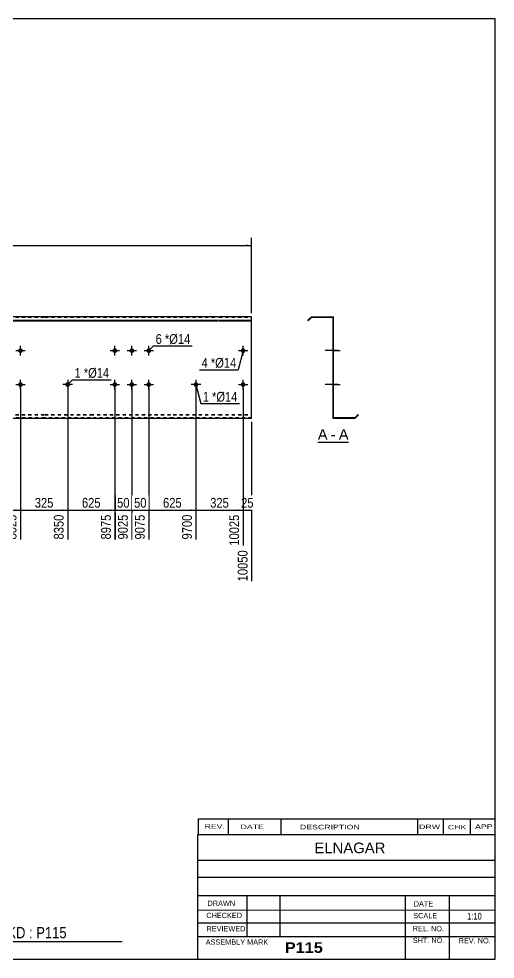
# Model space of a CAD drawing. Header units: millimetres. Extents: x -74 to 328, y -174 to 103.
# Drawn here: x 187.9 to 328.2, y -174.2 to 102.8 of the extents above; entities that cross this region are included whole.
import ezdxf

# ---------------------------------------------------------------- set-up
doc = ezdxf.new("R2010")
doc.units = ezdxf.units.MM
doc.linetypes.add('DXK_LINE_DOT1', pattern=[1.8814, 0.9407, -0.9407])
doc.styles.add('Arial', font='ARIAL.TTF', dxfattribs={"height": 0.2})
doc.styles.add('Arial Bold', font='ARIALBD.TTF', dxfattribs={"height": 0.2})
doc.styles.add('Arial Narrow', font='ARIALN.TTF', dxfattribs={"height": 0.2})

# ---------------------------------------------------------------- blocks, each defined once
blk = doc.blocks.new('Unknown-629083229-1918')
at = {"color": 5, "linetype": 'Continuous'}
for p, q in [((328.25, 102.75), (-71.75, 102.75)), ((-71.75, 102.75), (-71.75, -174.25)), ((328.25, -174.25), (328.25, 102.75)), ((-71.75, -174.25), (328.25, -174.25))]:
    blk.add_line(p, q, dxfattribs=at)
at = {"color": 174, "linetype": 'Continuous', "style": 'Arial'}
blk.add_text('Tekla structures', height=1.9102, rotation=90, dxfattribs=at).set_placement((-72.25, -173.75))
blk = doc.blocks.new('Unknown-629083229-12 - 1239')
at = {"color": 7, "linetype": 'Continuous'}
blk.add_line((276, -21.95), (285.03, -21.95), dxfattribs=at)
at = {"color": 0, "linetype": 'Continuous'}
blk.add_wipeout([(278.85, -21.2), (278.85, -18), (276, -18), (276, -21.2)], dxfattribs=at)
blk.add_wipeout([(281.23, -21.2), (281.23, -18), (279.81, -18), (279.81, -21.2)], dxfattribs=at)
at = {"color": 96, "linetype": 'Continuous', "style": 'Arial'}
blk.add_text('A', height=3.06, dxfattribs=at).set_placement((276, -21.2))
at = {"color": 0, "linetype": 'Continuous'}
blk.add_wipeout([(285.03, -21.2), (285.03, -18), (282.19, -18), (282.19, -21.2)], dxfattribs=at)
at = {"color": 96, "linetype": 'Continuous', "style": 'Arial'}
for s, p in [('A', (282.19, -21.2)), ('-', (279.81, -21.2))]:
    blk.add_text(s, height=3.06, dxfattribs=at).set_placement(p)
blk = doc.blocks.new('Part-629083229-1218 - 1203')
at = {"color": 2, "linetype": 'Continuous'}
for p, q in [((9.6, 15), (0, 15)), ((0, 15), (0, -15)), ((0, 13.94), (9.6, 13.94)), ((33.89, 15), (9.7, 15)), ((9.7, 13.94), (33.89, 13.94)), ((48.18, 15), (33.99, 15)), ((33.99, 13.94), (48.18, 13.94)), ((72.08, 15), (48.28, 15)), ((48.28, 13.94), (72.08, 13.94)), ((95.98, 15), (72.18, 15)), ((72.18, 13.94), (95.98, 13.94)), ((109.48, 15), (96.08, 15)), ((96.08, 13.94), (109.48, 13.94)), ((133.38, 15), (109.58, 15)), ((109.58, 13.94), (133.38, 13.94)), ((157.28, 15), (133.48, 15)), ((133.48, 13.94), (157.28, 13.94)), ((181.18, 15), (157.38, 15)), ((157.38, 13.94), (181.18, 13.94)), ((195.48, 15), (181.28, 15)), ((181.28, 13.94), (195.48, 13.94)), ((208.98, 15), (195.58, 15)), ((195.58, 13.94), (208.98, 13.94)), ((233.27, 15), (209.08, 15)), ((209.08, 13.94), (233.27, 13.94)), ((246.77, 15), (233.37, 15)), ((233.37, 13.94), (246.77, 13.94)), ((256.47, 15), (246.87, 15)), ((246.87, 13.94), (256.47, 13.94)), ((256.47, -15), (256.47, 15)), ((0, 13.81), (9.6, 13.81)), ((9.7, 13.81), (33.89, 13.81)), ((33.99, 13.81), (48.18, 13.81)), ((48.28, 13.81), (72.08, 13.81)), ((72.18, 13.81), (95.98, 13.81)), ((96.08, 13.81), (109.48, 13.81)), ((109.58, 13.81), (133.38, 13.81)), ((133.48, 13.81), (157.28, 13.81)), ((157.38, 13.81), (181.18, 13.81)), ((181.28, 13.81), (195.48, 13.81)), ((195.58, 13.81), (208.98, 13.81)), ((209.08, 13.81), (233.27, 13.81)), ((233.37, 13.81), (246.77, 13.81)), ((246.87, 13.81), (256.47, 13.81)), ((9.6, -15), (0, -15)), ((33.89, -15), (9.7, -15)), ((48.18, -15), (33.99, -15)), ((72.08, -15), (48.28, -15)), ((95.98, -15), (72.18, -15)), ((109.48, -15), (96.08, -15)), ((133.38, -15), (109.58, -15)), ((157.28, -15), (133.48, -15)), ((181.18, -15), (157.38, -15)), ((195.48, -15), (181.28, -15)), ((208.98, -15), (195.58, -15)), ((233.27, -15), (209.08, -15)), ((246.77, -15), (233.37, -15)), ((256.47, -15), (246.87, -15))]:
    blk.add_line(p, q, dxfattribs=at)
at = {"color": 7, "linetype": 'DXK_LINE_DOT1'}
for p, q in [((0, 14.82), (9.6, 14.82)), ((9.7, 14.82), (33.89, 14.82)), ((33.99, 14.82), (48.18, 14.82)), ((48.28, 14.82), (72.08, 14.82)), ((72.18, 14.82), (95.98, 14.82)), ((96.08, 14.82), (109.48, 14.82)), ((109.58, 14.82), (133.38, 14.82)), ((133.48, 14.82), (157.28, 14.82)), ((157.38, 14.82), (181.18, 14.82)), ((181.28, 14.82), (195.48, 14.82)), ((195.58, 14.82), (208.98, 14.82)), ((209.08, 14.82), (233.27, 14.82)), ((233.37, 14.82), (246.77, 14.82)), ((246.87, 14.82), (256.47, 14.82)), ((0, -13.81), (9.6, -13.81)), ((9.7, -13.81), (33.89, -13.81)), ((33.99, -13.81), (48.18, -13.81)), ((48.28, -13.81), (72.08, -13.81)), ((72.18, -13.81), (95.98, -13.81)), ((96.08, -13.81), (109.48, -13.81)), ((109.58, -13.81), (133.38, -13.81)), ((133.48, -13.81), (157.28, -13.81)), ((157.38, -13.81), (181.18, -13.81)), ((181.28, -13.81), (195.48, -13.81)), ((195.58, -13.81), (208.98, -13.81)), ((209.08, -13.81), (233.27, -13.81)), ((233.37, -13.81), (246.77, -13.81)), ((246.87, -13.81), (256.47, -13.81)), ((0, -13.94), (9.6, -13.94)), ((9.6, -14.82), (0, -14.82)), ((9.7, -13.94), (33.89, -13.94)), ((33.89, -14.82), (9.7, -14.82)), ((33.99, -13.94), (48.18, -13.94)), ((48.18, -14.82), (33.99, -14.82)), ((48.28, -13.94), (72.08, -13.94)), ((72.08, -14.82), (48.28, -14.82)), ((72.18, -13.94), (95.98, -13.94)), ((95.98, -14.82), (72.18, -14.82)), ((96.08, -13.94), (109.48, -13.94)), ((109.48, -14.82), (96.08, -14.82)), ((109.58, -13.94), (133.38, -13.94)), ((133.38, -14.82), (109.58, -14.82)), ((133.48, -13.94), (157.28, -13.94)), ((157.28, -14.82), (133.48, -14.82)), ((157.38, -13.94), (181.18, -13.94)), ((181.18, -14.82), (157.38, -14.82)), ((181.28, -13.94), (195.48, -13.94)), ((195.48, -14.82), (181.28, -14.82)), ((195.58, -13.94), (208.98, -13.94)), ((208.98, -14.82), (195.58, -14.82)), ((209.08, -13.94), (233.27, -13.94)), ((233.27, -14.82), (209.08, -14.82)), ((233.37, -13.94), (246.77, -13.94)), ((246.77, -14.82), (233.37, -14.82)), ((246.87, -13.94), (256.47, -13.94)), ((256.47, -14.82), (246.87, -14.82))]:
    blk.add_line(p, q, dxfattribs=at)
blk = doc.blocks.new('Bolt-629083229-1219 - 1203')
at = {"linetype": 'Continuous'}
for points in [[(187.68, -5, -1), (189.08, -5, -1)], [(253.27, -5, -1), (254.67, -5, -1)]]:
    blk.add_hatch(color=3, dxfattribs=at).paths.add_polyline_path(points)
at = {"color": 3, "linetype": 'Continuous'}
for p, q in [((186.98, -5), (189.78, -5)), ((188.38, -6.4), (188.38, -3.6)), ((252.57, -5), (255.37, -5)), ((253.97, -6.4), (253.97, -3.6))]:
    blk.add_line(p, q, dxfattribs=at)
blk = doc.blocks.new('Bolt-629083229-1220 - 1203')
at = {"linetype": 'Continuous'}
for points in [[(215.48, 5, -1), (216.88, 5, -1)], [(220.48, 5, -1), (221.88, 5, -1)], [(225.48, 5, -1), (226.88, 5, -1)], [(215.48, -5, -1), (216.88, -5, -1)], [(220.48, -5, -1), (221.88, -5, -1)], [(225.48, -5, -1), (226.88, -5, -1)]]:
    blk.add_hatch(color=3, dxfattribs=at).paths.add_polyline_path(points)
at = {"color": 3, "linetype": 'Continuous'}
for p, q in [((216.18, 3.6), (216.18, 6.4)), ((221.18, 3.6), (221.18, 6.4)), ((226.18, 3.6), (226.18, 6.4)), ((214.78, 5), (217.58, 5)), ((219.78, 5), (222.58, 5)), ((224.78, 5), (227.58, 5)), ((214.78, -5), (217.58, -5)), ((216.18, -6.4), (216.18, -3.6)), ((219.78, -5), (222.58, -5)), ((221.18, -6.4), (221.18, -3.6)), ((224.78, -5), (227.58, -5)), ((226.18, -6.4), (226.18, -3.6))]:
    blk.add_line(p, q, dxfattribs=at)
blk = doc.blocks.new('Bolt-629083229-1221 - 1203')
at = {"linetype": 'Continuous'}
for points in [[(187.68, 5, -1), (189.08, 5, -1)], [(253.27, 5, -1), (254.67, 5, -1)]]:
    blk.add_hatch(color=3, dxfattribs=at).paths.add_polyline_path(points)
at = {"color": 3, "linetype": 'Continuous'}
for p, q in [((188.38, 3.6), (188.38, 6.4)), ((253.97, 3.6), (253.97, 6.4)), ((186.98, 5), (189.78, 5)), ((252.57, 5), (255.37, 5))]:
    blk.add_line(p, q, dxfattribs=at)
blk = doc.blocks.new('Bolt-629083229-1230 - 1203')
at = {"linetype": 'Continuous'}
blk.add_hatch(color=3, dxfattribs=at).paths.add_polyline_path([(202.98, -5, -1), (201.58, -5, -1)])
at = {"color": 3, "linetype": 'Continuous'}
for p, q in [((203.68, -5), (200.88, -5)), ((202.28, -3.6), (202.28, -6.4))]:
    blk.add_line(p, q, dxfattribs=at)
blk = doc.blocks.new('Bolt-629083229-1231 - 1203')
at = {"linetype": 'Continuous'}
blk.add_hatch(color=3, dxfattribs=at).paths.add_polyline_path([(240.77, -5, -1), (239.37, -5, -1)])
at = {"color": 3, "linetype": 'Continuous'}
for p, q in [((241.47, -5), (238.67, -5)), ((240.07, -3.6), (240.07, -6.4))]:
    blk.add_line(p, q, dxfattribs=at)
blk = doc.blocks.new('Part-629083229-1241 - 1239')
at = {"color": 2, "linetype": 'Continuous'}
for p, q in [((274.11, 15), (273.05, 13.94)), ((273.05, 13.94), (273.18, 13.81)), ((274.18, 14.82), (273.18, 13.81)), ((274.11, 15), (280.61, 15)), ((274.18, 14.82), (280.43, 14.82)), ((280.43, 14.82), (280.43, -15)), ((280.61, -14.82), (280.61, 15)), ((286.85, -14.82), (287.86, -13.81)), ((287.99, -13.94), (287.86, -13.81)), ((286.93, -15), (280.43, -15)), ((286.85, -14.82), (280.61, -14.82)), ((286.93, -15), (287.99, -13.94))]:
    blk.add_line(p, q, dxfattribs=at)
blk = doc.blocks.new('Bolt-629083229-1242 - 1239')
at = {"linetype": 'Continuous'}
blk.add_hatch(color=3, dxfattribs=at).paths.add_polyline_path([(280.43, -4.3), (280.43, -5.7), (280.61, -5.7), (280.61, -4.3)])
blk.add_hatch(color=3, dxfattribs=at).paths.add_polyline_path([(280.43, -4.3), (280.43, -5.7), (280.61, -5.7), (280.61, -4.3)])
at = {"color": 3, "linetype": 'Continuous'}
for p, q in [((281.41, -5), (278.11, -5)), ((281.41, -5), (278.11, -5)), ((280.61, -4.3), (280.43, -4.3)), ((280.61, -4.3), (280.43, -4.3)), ((280.61, -5.7), (280.43, -5.7)), ((280.61, -5.7), (280.43, -5.7))]:
    blk.add_line(p, q, dxfattribs=at)
blk = doc.blocks.new('Bolt-629083229-1243 - 1239')
at = {"linetype": 'Continuous'}
for points in [[(280.43, 5.7), (280.43, 4.3), (280.61, 4.3), (280.61, 5.7)], [(280.43, 5.7), (280.43, 4.3), (280.61, 4.3), (280.61, 5.7)], [(280.43, 5.7), (280.43, 4.3), (280.61, 4.3), (280.61, 5.7)], [(280.43, -4.3), (280.43, -5.7), (280.61, -5.7), (280.61, -4.3)], [(280.43, -4.3), (280.43, -5.7), (280.61, -5.7), (280.61, -4.3)], [(280.43, -4.3), (280.43, -5.7), (280.61, -5.7), (280.61, -4.3)]]:
    blk.add_hatch(color=3, dxfattribs=at).paths.add_polyline_path(points)
at = {"color": 3, "linetype": 'Continuous'}
for p, q in [((280.61, 5.7), (280.43, 5.7)), ((280.61, 5.7), (280.43, 5.7)), ((280.61, 5.7), (280.43, 5.7)), ((281.91, 5), (278.11, 5)), ((281.91, 5), (278.11, 5)), ((281.91, 5), (278.11, 5)), ((280.61, 4.3), (280.43, 4.3)), ((280.61, 4.3), (280.43, 4.3)), ((280.61, 4.3), (280.43, 4.3)), ((281.91, -5), (278.11, -5)), ((281.91, -5), (278.11, -5)), ((281.91, -5), (278.11, -5)), ((280.61, -4.3), (280.43, -4.3)), ((280.61, -4.3), (280.43, -4.3)), ((280.61, -4.3), (280.43, -4.3)), ((280.61, -5.7), (280.43, -5.7)), ((280.61, -5.7), (280.43, -5.7)), ((280.61, -5.7), (280.43, -5.7))]:
    blk.add_line(p, q, dxfattribs=at)
blk = doc.blocks.new('Bolt-629083229-1244 - 1239')
at = {"linetype": 'Continuous'}
blk.add_hatch(color=3, dxfattribs=at).paths.add_polyline_path([(280.43, 5.7), (280.43, 4.3), (280.61, 4.3), (280.61, 5.7)])
blk.add_hatch(color=3, dxfattribs=at).paths.add_polyline_path([(280.43, 5.7), (280.43, 4.3), (280.61, 4.3), (280.61, 5.7)])
at = {"color": 3, "linetype": 'Continuous'}
for p, q in [((280.61, 5.7), (280.43, 5.7)), ((280.61, 5.7), (280.43, 5.7)), ((281.41, 5), (278.11, 5)), ((281.41, 5), (278.11, 5)), ((280.61, 4.3), (280.43, 4.3)), ((280.61, 4.3), (280.43, 4.3))]:
    blk.add_line(p, q, dxfattribs=at)
blk = doc.blocks.new('Bolt-629083229-1245 - 1239')
at = {"linetype": 'Continuous'}
blk.add_hatch(color=3, dxfattribs=at).paths.add_polyline_path([(280.43, 5.7), (280.43, 4.3), (280.61, 4.3), (280.61, 5.7)])
blk.add_hatch(color=3, dxfattribs=at).paths.add_polyline_path([(280.43, 5.7), (280.43, 4.3), (280.61, 4.3), (280.61, 5.7)])
at = {"color": 3, "linetype": 'Continuous'}
for p, q in [((280.61, 5.7), (280.43, 5.7)), ((280.61, 5.7), (280.43, 5.7)), ((281.41, 5), (278.11, 5)), ((281.41, 5), (278.11, 5)), ((280.61, 4.3), (280.43, 4.3)), ((280.61, 4.3), (280.43, 4.3))]:
    blk.add_line(p, q, dxfattribs=at)
blk = doc.blocks.new('Bolt-629083229-1246 - 1239')
at = {"linetype": 'Continuous'}
for points in [[(280.43, 5.7), (280.43, 4.3), (280.61, 4.3), (280.61, 5.7)], [(280.43, 5.7), (280.43, 4.3), (280.61, 4.3), (280.61, 5.7)], [(280.43, 5.7), (280.43, 4.3), (280.61, 4.3), (280.61, 5.7)], [(280.43, -4.3), (280.43, -5.7), (280.61, -5.7), (280.61, -4.3)], [(280.43, -4.3), (280.43, -5.7), (280.61, -5.7), (280.61, -4.3)], [(280.43, -4.3), (280.43, -5.7), (280.61, -5.7), (280.61, -4.3)]]:
    blk.add_hatch(color=3, dxfattribs=at).paths.add_polyline_path(points)
at = {"color": 3, "linetype": 'Continuous'}
for p, q in [((280.61, 5.7), (280.43, 5.7)), ((280.61, 5.7), (280.43, 5.7)), ((280.61, 5.7), (280.43, 5.7)), ((281.91, 5), (278.11, 5)), ((281.91, 5), (278.11, 5)), ((281.91, 5), (278.11, 5)), ((280.61, 4.3), (280.43, 4.3)), ((280.61, 4.3), (280.43, 4.3)), ((280.61, 4.3), (280.43, 4.3)), ((281.91, -5), (278.11, -5)), ((281.91, -5), (278.11, -5)), ((281.91, -5), (278.11, -5)), ((280.61, -4.3), (280.43, -4.3)), ((280.61, -4.3), (280.43, -4.3)), ((280.61, -4.3), (280.43, -4.3)), ((280.61, -5.7), (280.43, -5.7)), ((280.61, -5.7), (280.43, -5.7)), ((280.61, -5.7), (280.43, -5.7))]:
    blk.add_line(p, q, dxfattribs=at)
blk = doc.blocks.new('Bolt-629083229-1247 - 1239')
at = {"linetype": 'Continuous'}
blk.add_hatch(color=3, dxfattribs=at).paths.add_polyline_path([(280.43, -4.3), (280.43, -5.7), (280.61, -5.7), (280.61, -4.3)])
blk.add_hatch(color=3, dxfattribs=at).paths.add_polyline_path([(280.43, -4.3), (280.43, -5.7), (280.61, -5.7), (280.61, -4.3)])
at = {"color": 3, "linetype": 'Continuous'}
for p, q in [((281.41, -5), (278.11, -5)), ((281.41, -5), (278.11, -5)), ((280.61, -4.3), (280.43, -4.3)), ((280.61, -4.3), (280.43, -4.3)), ((280.61, -5.7), (280.43, -5.7)), ((280.61, -5.7), (280.43, -5.7))]:
    blk.add_line(p, q, dxfattribs=at)
blk = doc.blocks.new('Bolt-629083229-1248 - 1239')
at = {"linetype": 'Continuous'}
for points in [[(280.61, 4.3), (280.61, 5.7), (280.43, 5.7), (280.43, 4.3)], [(280.61, -5.7), (280.61, -4.3), (280.43, -4.3), (280.43, -5.7)]]:
    blk.add_hatch(color=3, dxfattribs=at).paths.add_polyline_path(points)
at = {"color": 3, "linetype": 'Continuous'}
for p, q in [((280.43, 5.7), (280.61, 5.7)), ((280.43, 5), (282.61, 5)), ((280.43, 4.3), (280.61, 4.3)), ((280.43, -4.3), (280.61, -4.3)), ((280.43, -5), (282.61, -5)), ((280.43, -5.7), (280.61, -5.7))]:
    blk.add_line(p, q, dxfattribs=at)
blk = doc.blocks.new('Bolt-629083229-1249 - 1239')
at = {"linetype": 'Continuous'}
blk.add_hatch(color=3, dxfattribs=at).paths.add_polyline_path([(280.61, -5.7), (280.61, -4.3), (280.43, -4.3), (280.43, -5.7)])
blk.add_hatch(color=3, dxfattribs=at).paths.add_polyline_path([(280.61, -5.7), (280.61, -4.3), (280.43, -4.3), (280.43, -5.7)])
at = {"color": 3, "linetype": 'Continuous'}
for p, q in [((281.36, -5), (278.61, -5)), ((281.36, -5), (278.61, -5)), ((280.61, -4.3), (280.43, -4.3)), ((280.61, -4.3), (280.43, -4.3)), ((280.61, -5.7), (280.43, -5.7)), ((280.61, -5.7), (280.43, -5.7))]:
    blk.add_line(p, q, dxfattribs=at)
blk = doc.blocks.new('Bolt-629083229-1250 - 1239')
at = {"linetype": 'Continuous'}
blk.add_hatch(color=3, dxfattribs=at).paths.add_polyline_path([(280.61, -5.7), (280.61, -4.3), (280.43, -4.3), (280.43, -5.7)])
blk.add_hatch(color=3, dxfattribs=at).paths.add_polyline_path([(280.61, -5.7), (280.61, -4.3), (280.43, -4.3), (280.43, -5.7)])
at = {"color": 3, "linetype": 'Continuous'}
for p, q in [((281.36, -5), (278.61, -5)), ((281.36, -5), (278.61, -5)), ((280.61, -4.3), (280.43, -4.3)), ((280.61, -4.3), (280.43, -4.3)), ((280.61, -5.7), (280.43, -5.7)), ((280.61, -5.7), (280.43, -5.7))]:
    blk.add_line(p, q, dxfattribs=at)
blk = doc.blocks.new('Bolt-629083229-1251 - 1239')
at = {"linetype": 'Continuous'}
blk.add_hatch(color=3, dxfattribs=at).paths.add_polyline_path([(280.61, -5.7), (280.61, -4.3), (280.43, -4.3), (280.43, -5.7)])
blk.add_hatch(color=3, dxfattribs=at).paths.add_polyline_path([(280.61, -5.7), (280.61, -4.3), (280.43, -4.3), (280.43, -5.7)])
at = {"color": 3, "linetype": 'Continuous'}
for p, q in [((281.36, -5), (278.61, -5)), ((281.36, -5), (278.61, -5)), ((280.61, -4.3), (280.43, -4.3)), ((280.61, -4.3), (280.43, -4.3)), ((280.61, -5.7), (280.43, -5.7)), ((280.61, -5.7), (280.43, -5.7))]:
    blk.add_line(p, q, dxfattribs=at)
blk = doc.blocks.new('Bolt-629083229-1252 - 1239')
at = {"linetype": 'Continuous'}
blk.add_hatch(color=3, dxfattribs=at).paths.add_polyline_path([(280.61, -5.7), (280.61, -4.3), (280.43, -4.3), (280.43, -5.7)])
blk.add_hatch(color=3, dxfattribs=at).paths.add_polyline_path([(280.61, -5.7), (280.61, -4.3), (280.43, -4.3), (280.43, -5.7)])
at = {"color": 3, "linetype": 'Continuous'}
for p, q in [((281.36, -5), (278.61, -5)), ((281.36, -5), (278.61, -5)), ((280.61, -4.3), (280.43, -4.3)), ((280.61, -4.3), (280.43, -4.3)), ((280.61, -5.7), (280.43, -5.7)), ((280.61, -5.7), (280.43, -5.7))]:
    blk.add_line(p, q, dxfattribs=at)
blk = doc.blocks.new('Bolt-629083229-1253 - 1239')
at = {"linetype": 'Continuous'}
blk.add_hatch(color=3, dxfattribs=at).paths.add_polyline_path([(280.61, -5.7), (280.61, -4.3), (280.43, -4.3), (280.43, -5.7)])
at = {"color": 3, "linetype": 'Continuous'}
for p, q in [((280.61, -4.3), (280.43, -4.3)), ((281.41, -5), (280.43, -5)), ((280.61, -5.7), (280.43, -5.7))]:
    blk.add_line(p, q, dxfattribs=at)
blk = doc.blocks.new('Bolt-629083229-1254 - 1239')
at = {"linetype": 'Continuous'}
blk.add_hatch(color=3, dxfattribs=at).paths.add_polyline_path([(280.61, -5.7), (280.61, -4.3), (280.43, -4.3), (280.43, -5.7)])
at = {"color": 3, "linetype": 'Continuous'}
for p, q in [((280.61, -4.3), (280.43, -4.3)), ((281.41, -5), (280.43, -5)), ((280.61, -5.7), (280.43, -5.7))]:
    blk.add_line(p, q, dxfattribs=at)
blk = doc.blocks.new('Bolt-629083229-1255 - 1239')
at = {"linetype": 'Continuous'}
blk.add_hatch(color=3, dxfattribs=at).paths.add_polyline_path([(280.61, -5.7), (280.61, -4.3), (280.43, -4.3), (280.43, -5.7)])
blk.add_hatch(color=3, dxfattribs=at).paths.add_polyline_path([(280.61, -5.7), (280.61, -4.3), (280.43, -4.3), (280.43, -5.7)])
at = {"color": 3, "linetype": 'Continuous'}
for p, q in [((281.36, -5), (278.61, -5)), ((281.36, -5), (278.61, -5)), ((280.61, -4.3), (280.43, -4.3)), ((280.61, -4.3), (280.43, -4.3)), ((280.61, -5.7), (280.43, -5.7)), ((280.61, -5.7), (280.43, -5.7))]:
    blk.add_line(p, q, dxfattribs=at)
blk = doc.blocks.new('StraightDimension-629083229-1279 - 1203')
at = {"linetype": 'Continuous'}
blk.add_hatch(color=7, dxfattribs=at).paths.add_polyline_path([(219.68, -41.75), (221.18, -42), (219.68, -42.25)])
at = {"color": 7, "linetype": 'Continuous'}
for p, q in [((216.18, -6), (216.18, -50.61)), ((221.18, -6), (221.18, -50.61)), ((216.18, -42), (221.18, -42))]:
    blk.add_line(p, q, dxfattribs=at)
at = {"color": 0}
blk.add_wipeout([(221.1, -41.85), (221.1, -37.65), (216.25, -37.65), (216.25, -41.85)], dxfattribs=at)
at = {"color": 3, "style": 'Arial Narrow'}
blk.add_text('50', height=2.863, dxfattribs=at).set_placement((216.85, -41.25))
at = {"color": 0, "linetype": 'Continuous'}
blk.add_wipeout([(220.58, -42.7), (216.38, -42.7), (216.38, -51.21), (220.58, -51.21)], dxfattribs=at)
at = {"color": 3, "linetype": 'Continuous', "style": 'Arial Narrow'}
blk.add_text('9025', height=2.863, rotation=90.0002, dxfattribs=at).set_placement((219.98, -50.61))
blk = doc.blocks.new('StraightDimension-629083229-1282 - 1203')
at = {"linetype": 'Continuous'}
blk.add_hatch(color=7, dxfattribs=at).paths.add_polyline_path([(186.88, -41.75), (188.38, -42), (186.88, -42.25)])
at = {"color": 7, "linetype": 'Continuous'}
for p, q in [((174.28, -6), (174.28, -50.61)), ((188.38, -6), (188.38, -50.61)), ((174.28, -42), (188.38, -42))]:
    blk.add_line(p, q, dxfattribs=at)
at = {"color": 0}
blk.add_wipeout([(184.68, -41.85), (184.68, -37.65), (177.99, -37.65), (177.99, -41.85)], dxfattribs=at)
at = {"color": 3, "style": 'Arial Narrow'}
blk.add_text('200', height=2.863, dxfattribs=at).set_placement((178.59, -41.25))
at = {"color": 0, "linetype": 'Continuous'}
blk.add_wipeout([(187.78, -42.7), (183.58, -42.7), (183.58, -51.21), (187.78, -51.21)], dxfattribs=at)
at = {"color": 3, "linetype": 'Continuous', "style": 'Arial Narrow'}
blk.add_text('8025', height=2.863, rotation=90.0002, dxfattribs=at).set_placement((187.18, -50.61))
blk = doc.blocks.new('StraightDimension-629083229-1280 - 1203')
at = {"linetype": 'Continuous'}
blk.add_hatch(color=7, dxfattribs=at).paths.add_polyline_path([(214.68, -41.75), (216.18, -42), (214.68, -42.25)])
at = {"color": 7, "linetype": 'Continuous'}
for p, q in [((202.28, -6), (202.28, -50.61)), ((216.18, -6), (216.18, -50.61)), ((202.28, -42), (216.18, -42))]:
    blk.add_line(p, q, dxfattribs=at)
at = {"color": 0}
blk.add_wipeout([(212.57, -41.85), (212.57, -37.65), (205.89, -37.65), (205.89, -41.85)], dxfattribs=at)
at = {"color": 3, "style": 'Arial Narrow'}
blk.add_text('625', height=2.863, dxfattribs=at).set_placement((206.49, -41.25))
at = {"color": 0, "linetype": 'Continuous'}
blk.add_wipeout([(215.58, -42.7), (211.38, -42.7), (211.38, -51.21), (215.58, -51.21)], dxfattribs=at)
at = {"color": 3, "linetype": 'Continuous', "style": 'Arial Narrow'}
blk.add_text('8975', height=2.863, rotation=90.0002, dxfattribs=at).set_placement((214.98, -50.61))
blk = doc.blocks.new('StraightDimension-629083229-1275 - 1203')
at = {"linetype": 'Continuous'}
blk.add_hatch(color=7, dxfattribs=at).paths.add_polyline_path([(254.97, -41.75), (256.47, -42), (254.97, -42.25)])
at = {"color": 7, "linetype": 'Continuous'}
for p, q in [((253.97, -6), (253.97, -52.44)), ((256.47, -16), (256.47, -62.94)), ((253.97, -42), (256.47, -42))]:
    blk.add_line(p, q, dxfattribs=at)
at = {"color": 0}
blk.add_wipeout([(257.65, -41.85), (257.65, -37.65), (252.79, -37.65), (252.79, -41.85)], dxfattribs=at)
at = {"color": 0, "linetype": 'Continuous'}
blk.add_wipeout([(255.87, -53.2), (251.67, -53.2), (251.67, -63.54), (255.87, -63.54)], dxfattribs=at)
at = {"color": 3, "style": 'Arial Narrow'}
blk.add_text('25', height=2.863, dxfattribs=at).set_placement((253.39, -41.25))
at = {"color": 3, "linetype": 'Continuous', "style": 'Arial Narrow'}
blk.add_text('10050', height=2.863, rotation=90.0002, dxfattribs=at).set_placement((255.27, -62.94))
blk = doc.blocks.new('StraightDimension-629083229-1276 - 1203')
at = {"linetype": 'Continuous'}
blk.add_hatch(color=7, dxfattribs=at).paths.add_polyline_path([(252.47, -41.75), (253.97, -42), (252.47, -42.25)])
at = {"color": 7, "linetype": 'Continuous'}
for p, q in [((240.07, -6), (240.07, -50.61)), ((253.97, -6), (253.97, -52.44)), ((240.07, -42), (253.97, -42))]:
    blk.add_line(p, q, dxfattribs=at)
at = {"color": 0}
blk.add_wipeout([(250.36, -41.85), (250.36, -37.65), (243.68, -37.65), (243.68, -41.85)], dxfattribs=at)
at = {"color": 3, "style": 'Arial Narrow'}
blk.add_text('325', height=2.863, dxfattribs=at).set_placement((244.28, -41.25))
at = {"color": 0, "linetype": 'Continuous'}
blk.add_wipeout([(253.37, -42.7), (249.17, -42.7), (249.17, -53.04), (253.37, -53.04)], dxfattribs=at)
at = {"color": 3, "linetype": 'Continuous', "style": 'Arial Narrow'}
blk.add_text('10025', height=2.863, rotation=90.0002, dxfattribs=at).set_placement((252.77, -52.44))
blk = doc.blocks.new('StraightDimension-629083229-1277 - 1203')
at = {"linetype": 'Continuous'}
blk.add_hatch(color=7, dxfattribs=at).paths.add_polyline_path([(238.57, -41.75), (240.07, -42), (238.57, -42.25)])
at = {"color": 7, "linetype": 'Continuous'}
for p, q in [((226.18, -6), (226.18, -50.61)), ((240.07, -6), (240.07, -50.61)), ((226.18, -42), (240.07, -42))]:
    blk.add_line(p, q, dxfattribs=at)
at = {"color": 0}
blk.add_wipeout([(236.47, -41.85), (236.47, -37.65), (229.78, -37.65), (229.78, -41.85)], dxfattribs=at)
at = {"color": 3, "style": 'Arial Narrow'}
blk.add_text('625', height=2.863, dxfattribs=at).set_placement((230.38, -41.25))
at = {"color": 0, "linetype": 'Continuous'}
blk.add_wipeout([(239.47, -42.7), (235.27, -42.7), (235.27, -51.21), (239.47, -51.21)], dxfattribs=at)
at = {"color": 3, "linetype": 'Continuous', "style": 'Arial Narrow'}
blk.add_text('9700', height=2.863, rotation=90.0002, dxfattribs=at).set_placement((238.87, -50.61))
blk = doc.blocks.new('StraightDimension-629083229-1278 - 1203')
at = {"linetype": 'Continuous'}
blk.add_hatch(color=7, dxfattribs=at).paths.add_polyline_path([(224.68, -41.75), (226.18, -42), (224.68, -42.25)])
at = {"color": 7, "linetype": 'Continuous'}
for p, q in [((221.18, -6), (221.18, -50.61)), ((226.18, -6), (226.18, -50.61)), ((221.18, -42), (226.18, -42))]:
    blk.add_line(p, q, dxfattribs=at)
at = {"color": 0}
blk.add_wipeout([(226.1, -41.85), (226.1, -37.65), (221.25, -37.65), (221.25, -41.85)], dxfattribs=at)
at = {"color": 3, "style": 'Arial Narrow'}
blk.add_text('50', height=2.863, dxfattribs=at).set_placement((221.85, -41.25))
at = {"color": 0, "linetype": 'Continuous'}
blk.add_wipeout([(225.58, -42.7), (221.38, -42.7), (221.38, -51.21), (225.58, -51.21)], dxfattribs=at)
at = {"color": 3, "linetype": 'Continuous', "style": 'Arial Narrow'}
blk.add_text('9075', height=2.863, rotation=90.0002, dxfattribs=at).set_placement((224.98, -50.61))
blk = doc.blocks.new('StraightDimension-629083229-1281 - 1203')
at = {"linetype": 'Continuous'}
blk.add_hatch(color=7, dxfattribs=at).paths.add_polyline_path([(200.78, -41.75), (202.28, -42), (200.78, -42.25)])
at = {"color": 7, "linetype": 'Continuous'}
for p, q in [((188.38, -6), (188.38, -50.61)), ((202.28, -6), (202.28, -50.61)), ((188.38, -42), (202.28, -42))]:
    blk.add_line(p, q, dxfattribs=at)
at = {"color": 0}
blk.add_wipeout([(198.67, -41.85), (198.67, -37.65), (191.99, -37.65), (191.99, -41.85)], dxfattribs=at)
at = {"color": 3, "style": 'Arial Narrow'}
blk.add_text('325', height=2.863, dxfattribs=at).set_placement((192.59, -41.25))
at = {"color": 0, "linetype": 'Continuous'}
blk.add_wipeout([(201.68, -42.7), (197.48, -42.7), (197.48, -51.21), (201.68, -51.21)], dxfattribs=at)
at = {"color": 3, "linetype": 'Continuous', "style": 'Arial Narrow'}
blk.add_text('8350', height=2.863, rotation=90.0002, dxfattribs=at).set_placement((201.08, -50.61))
blk = doc.blocks.new('StraightDimension-629083229-1416 - 1203')
at = {"linetype": 'Continuous'}
for points in [[(1.5, 35.75), (0, 36), (1.5, 36.25)], [(254.97, 36.25), (256.47, 36), (254.97, 35.75)]]:
    blk.add_hatch(color=7, dxfattribs=at).paths.add_polyline_path(points)
at = {"color": 7, "linetype": 'Continuous'}
for p, q in [((0, 16), (0, 38.25)), ((256.47, 16), (256.47, 38.25)), ((0, 36), (256.47, 36))]:
    blk.add_line(p, q, dxfattribs=at)
at = {"color": 0}
blk.add_wipeout([(133.41, 36.15), (133.41, 40.35), (123.06, 40.35), (123.06, 36.15)], dxfattribs=at)
at = {"color": 3, "style": 'Arial Narrow'}
blk.add_text('10050', height=2.863, dxfattribs=at).set_placement((123.66, 36.75))
blk = doc.blocks.new('CBS_CALLOFF-629083229-1993')
at = {"color": 7, "linetype": 'Continuous'}
blk.add_line((102.13, -168.98), (218.36, -169), dxfattribs=at)
at = {"color": 3, "linetype": 'Continuous', "style": 'Arial Narrow'}
blk.add_text('QTY= 2 Nos.      COLD FORMED     MKD : P115', height=3.3405, dxfattribs=at).set_placement((119.13, -168.09))
blk = doc.blocks.new('CBS_NAME_BLOG-629083229-1994')
at = {"color": 7, "linetype": 'Continuous'}
for p, q in [((240.66, -137.5), (328.18, -137.5)), ((240.66, -174.21), (240.66, -137.5)), ((240.66, -145.04), (328.18, -145.04)), ((240.73, -150.09), (328.25, -150.09)), ((240.66, -155.46), (328.18, -155.46)), ((255.18, -167.57), (255.18, -155.47)), ((264.87, -167.54), (264.87, -155.47)), ((301.78, -174.21), (301.78, -155.48)), ((314.83, -174.21), (314.83, -155.47)), ((240.67, -159.76), (328.25, -159.74)), ((240.66, -163.51), (328.18, -163.51)), ((240.66, -167.55), (328.18, -167.55)), ((240.66, -174.25), (328.25, -174.25))]:
    blk.add_line(p, q, dxfattribs=at)
at = {"color": 3, "linetype": 'Continuous', "style": 'Arial'}
blk.add_text('ELNAGAR', height=3.133, dxfattribs=at).set_placement((274.98, -143.03))
at = {"color": 3, "linetype": 'Continuous'}
for s, height, style, width, p in [('DRAWN', 1.566, 'Arial', 0.9, (243.49, -158.57)), ('DATE', 1.566, 'Arial', 0.9, (304.25, -158.73)), ('CHECKED', 1.566, 'Arial', 0.9, (243.14, -162.14)), ('SCALE', 1.566, 'Arial', 0.9, (304.1, -162.21)), ('1:10', 1.957, 'Arial Narrow', 0.9, (319.99, -162.57)), ('REVIEWED', 1.566, 'Arial', 0.9, (243.18, -166.06)), ('REL. NO.', 1.566, 'Arial', 0.9, (303.96, -166.01)), ('ASSEMBLY MARK', 1.5663, 'Arial', 0.9, (242.96, -169.99)), ('SHT. NO.', 1.566, 'Arial', 0.9, (303.96, -169.48)), ('REV. NO.', 1.566, 'Arial', 0.9, (317.48, -169.57)), ('P115', 3.131, 'Arial Bold', 1.1, (266.24, -172.39))]:
    blk.add_text(s, height=height, dxfattribs=dict(at, style=style, width=width)).set_placement(p)
blk = doc.blocks.new('CBS_REVISION-629083229-1995')
at = {"color": 7, "linetype": 'Continuous'}
for p, q in [((240.74, -132.87), (328.24, -132.87)), ((240.74, -132.87), (240.74, -137.5)), ((249.54, -132.87), (249.54, -137.5)), ((265.13, -132.87), (265.13, -137.44)), ((305.39, -132.87), (305.39, -137.5)), ((312.93, -132.87), (312.93, -137.5)), ((320.88, -132.87), (320.88, -137.5)), ((240.74, -137.5), (328.24, -137.5))]:
    blk.add_line(p, q, dxfattribs=at)
at = {"color": 7, "style": 'Arial Narrow', "width": 1.7}
for s, height, p in [('REV.', 1.326, (242.6, -135.82)), ('DATE', 1.326, (253.23, -135.94)), ('DESCRIPTION', 1.3257, (270.71, -135.99)), ('DRW', 1.326, (305.82, -135.93)), ('CHK', 1.326, (314.31, -136.02)), ('APP', 1.326, (322.31, -135.87))]:
    blk.add_text(s, height=height, dxfattribs=at).set_placement(p)
blk = doc.blocks.new('MarkSet-629083229-1430 - 1203')
at = {"color": 0}
blk.add_wipeout([(243.56, -0.01), (243.56, 2.99), (241.74, 2.99), (241.74, -0.01)], dxfattribs=at)
blk.add_wipeout([(243.56, -0.01), (243.56, 2.99), (241.74, 2.99), (241.74, -0.01)], dxfattribs=at)
blk.add_wipeout([(245.74, -0.01), (245.74, 2.99), (244.46, 2.99), (244.46, -0.01)], dxfattribs=at)
blk.add_wipeout([(245.74, -0.01), (245.74, 2.99), (244.46, 2.99), (244.46, -0.01)], dxfattribs=at)
at = {"color": 3, "style": 'Arial Narrow'}
blk.add_text('4', height=2.86, dxfattribs=at).set_placement((241.74, -0.01))
at = {"color": 0}
blk.add_wipeout([(251.96, -0.01), (251.96, 2.99), (245.74, 2.99), (245.74, -0.01)], dxfattribs=at)
blk.add_wipeout([(251.96, -0.01), (251.96, 2.99), (245.74, 2.99), (245.74, -0.01)], dxfattribs=at)
at = {"color": 7, "linetype": 'Continuous'}
for p in [(253.97, 5), (241.14, -0.61)]:
    blk.add_line(p, (252.56, -0.61), dxfattribs=at)
at = {"color": 3, "style": 'Arial Narrow'}
for s, height, p in [('*', 2.86, (244.46, -0.01)), ('Ø14', 2.863, (245.74, -0.01))]:
    blk.add_text(s, height=height, dxfattribs=at).set_placement(p)
blk = doc.blocks.new('Mark-629083229-1438 - 1203')
at = {"color": 0}
blk.add_wipeout([(230.02, 7.01), (230.02, 10.01), (228.19, 10.01), (228.19, 7.01)], dxfattribs=at)
blk.add_wipeout([(230.02, 7.01), (230.02, 10.01), (228.19, 10.01), (228.19, 7.01)], dxfattribs=at)
at = {"color": 7, "linetype": 'Continuous'}
blk.add_line((226.18, 5), (227.59, 6.41), dxfattribs=at)
at = {"color": 0}
blk.add_wipeout([(232.2, 7.01), (232.2, 10.01), (230.92, 10.01), (230.92, 7.01)], dxfattribs=at)
blk.add_wipeout([(232.2, 7.01), (232.2, 10.01), (230.92, 10.01), (230.92, 7.01)], dxfattribs=at)
at = {"color": 3, "style": 'Arial Narrow'}
blk.add_text('6', height=2.86, dxfattribs=at).set_placement((228.19, 7.01))
at = {"color": 0}
blk.add_wipeout([(238.41, 7.01), (238.41, 10.01), (232.2, 10.01), (232.2, 7.01)], dxfattribs=at)
blk.add_wipeout([(238.41, 7.01), (238.41, 10.01), (232.2, 10.01), (232.2, 7.01)], dxfattribs=at)
at = {"color": 7, "linetype": 'Continuous'}
blk.add_line((227.59, 6.41), (239.01, 6.41), dxfattribs=at)
at = {"color": 3, "style": 'Arial Narrow'}
for s, height, p in [('*', 2.86, (230.92, 7.01)), ('Ø14', 2.863, (232.2, 7.01))]:
    blk.add_text(s, height=height, dxfattribs=at).set_placement(p)
blk = doc.blocks.new('Mark-629083229-1445 - 1203')
at = {"color": 0}
blk.add_wipeout([(206.12, -2.99), (206.12, 0.01), (204.29, 0.01), (204.29, -2.99)], dxfattribs=at)
blk.add_wipeout([(206.12, -2.99), (206.12, 0.01), (204.29, 0.01), (204.29, -2.99)], dxfattribs=at)
at = {"color": 7, "linetype": 'Continuous'}
blk.add_line((202.28, -5), (203.69, -3.59), dxfattribs=at)
at = {"color": 0}
blk.add_wipeout([(208.3, -2.99), (208.3, 0.01), (207.02, 0.01), (207.02, -2.99)], dxfattribs=at)
blk.add_wipeout([(208.3, -2.99), (208.3, 0.01), (207.02, 0.01), (207.02, -2.99)], dxfattribs=at)
at = {"color": 3, "style": 'Arial Narrow'}
blk.add_text('1', height=2.86, dxfattribs=at).set_placement((204.29, -2.99))
at = {"color": 0}
blk.add_wipeout([(214.51, -2.99), (214.51, 0.01), (208.3, 0.01), (208.3, -2.99)], dxfattribs=at)
blk.add_wipeout([(214.51, -2.99), (214.51, 0.01), (208.3, 0.01), (208.3, -2.99)], dxfattribs=at)
at = {"color": 7, "linetype": 'Continuous'}
blk.add_line((203.69, -3.59), (215.11, -3.59), dxfattribs=at)
at = {"color": 3, "style": 'Arial Narrow'}
for s, height, p in [('*', 2.86, (207.02, -2.99)), ('Ø14', 2.863, (208.3, -2.99))]:
    blk.add_text(s, height=height, dxfattribs=at).set_placement(p)
blk = doc.blocks.new('Mark-629083229-1446 - 1203')
at = {"color": 0}
blk.add_wipeout([(243.92, -10.01), (243.92, -7.01), (242.09, -7.01), (242.09, -10.01)], dxfattribs=at)
blk.add_wipeout([(243.92, -10.01), (243.92, -7.01), (242.09, -7.01), (242.09, -10.01)], dxfattribs=at)
at = {"color": 7, "linetype": 'Continuous'}
blk.add_line((240.07, -5), (241.49, -10.61), dxfattribs=at)
at = {"color": 0}
blk.add_wipeout([(246.09, -10.01), (246.09, -7.01), (244.82, -7.01), (244.82, -10.01)], dxfattribs=at)
blk.add_wipeout([(246.09, -10.01), (246.09, -7.01), (244.82, -7.01), (244.82, -10.01)], dxfattribs=at)
at = {"color": 3, "style": 'Arial Narrow'}
blk.add_text('1', height=2.86, dxfattribs=at).set_placement((242.09, -10.01))
at = {"color": 0}
blk.add_wipeout([(252.31, -10.01), (252.31, -7.01), (246.09, -7.01), (246.09, -10.01)], dxfattribs=at)
blk.add_wipeout([(252.31, -10.01), (252.31, -7.01), (246.09, -7.01), (246.09, -10.01)], dxfattribs=at)
at = {"color": 7, "linetype": 'Continuous'}
blk.add_line((241.49, -10.61), (252.91, -10.61), dxfattribs=at)
at = {"color": 3, "style": 'Arial Narrow'}
for s, height, p in [('*', 2.86, (244.82, -10.01)), ('Ø14', 2.863, (246.09, -10.01))]:
    blk.add_text(s, height=height, dxfattribs=at).set_placement(p)

msp = doc.modelspace()

# ---------------------------------------------------------------- block references
for name in ['Unknown-629083229-1918', 'Part-629083229-1218 - 1203', 'Part-629083229-1241 - 1239', 'Bolt-629083229-1221 - 1203', 'Bolt-629083229-1220 - 1203', 'Bolt-629083229-1243 - 1239', 'Bolt-629083229-1244 - 1239', 'Bolt-629083229-1245 - 1239', 'Bolt-629083229-1246 - 1239', 'Bolt-629083229-1248 - 1239', 'Bolt-629083229-1219 - 1203', 'Bolt-629083229-1230 - 1203', 'Bolt-629083229-1231 - 1203', 'Bolt-629083229-1242 - 1239', 'Bolt-629083229-1247 - 1239', 'Bolt-629083229-1249 - 1239', 'Bolt-629083229-1250 - 1239', 'Bolt-629083229-1251 - 1239', 'Bolt-629083229-1252 - 1239', 'Bolt-629083229-1255 - 1239', 'Bolt-629083229-1253 - 1239', 'Bolt-629083229-1254 - 1239', 'CBS_REVISION-629083229-1995', 'CBS_NAME_BLOG-629083229-1994', 'CBS_CALLOFF-629083229-1993']:
    msp.add_blockref(name, (0, 0))

# ---------------------------------------------------------------- next in the draw order: block references
for name in ['StraightDimension-629083229-1416 - 1203', 'Mark-629083229-1438 - 1203', 'MarkSet-629083229-1430 - 1203', 'StraightDimension-629083229-1282 - 1203', 'StraightDimension-629083229-1279 - 1203', 'StraightDimension-629083229-1275 - 1203', 'Unknown-629083229-12 - 1239']:
    msp.add_blockref(name, (0, 0))

# ---------------------------------------------------------------- next in the draw order: block references
for name in ['StraightDimension-629083229-1280 - 1203', 'StraightDimension-629083229-1276 - 1203']:
    msp.add_blockref(name, (0, 0))

# ---------------------------------------------------------------- next in the draw order: block references
for name in ['StraightDimension-629083229-1281 - 1203', 'StraightDimension-629083229-1277 - 1203']:
    msp.add_blockref(name, (0, 0))

# ---------------------------------------------------------------- next in the draw order: block references
for name in ['Mark-629083229-1445 - 1203', 'Mark-629083229-1446 - 1203', 'StraightDimension-629083229-1278 - 1203']:
    msp.add_blockref(name, (0, 0))

doc.saveas('drawing.dxf')
